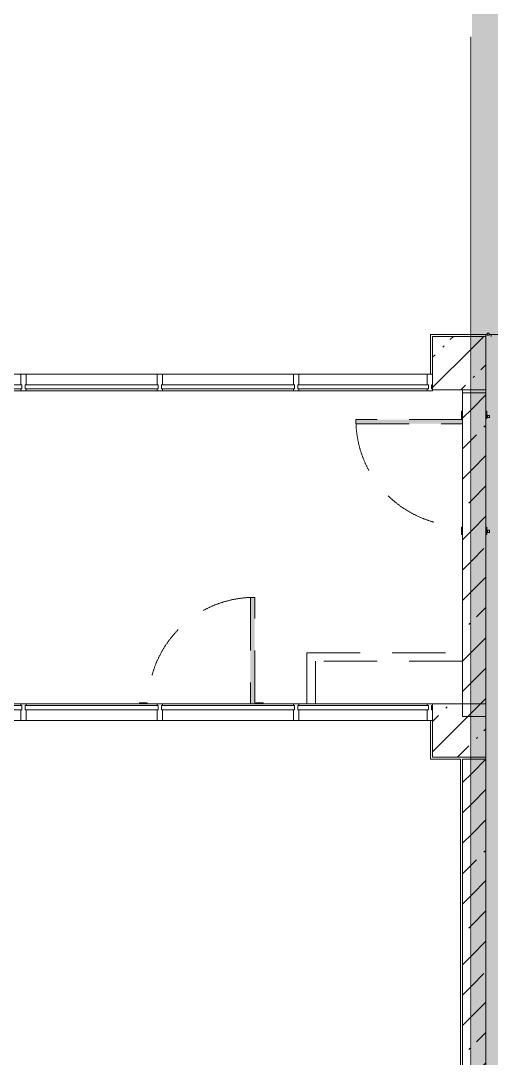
# Model space of a CAD drawing. Header units: millimetres. Extents: x 81469 to 279813, y -8553 to 29000.
# Drawn here: x 233138 to 237553, y 12321 to 22066 of the extents above; entities that cross this region are included whole.
import ezdxf

# ---------------------------------------------------------------- set-up
doc = ezdxf.new("R2010")
doc.units = ezdxf.units.MM
doc.linetypes.add('200_ШТРИХ__ш1_п0_6_', pattern=[800, 500, -300])
doc.layers.add('A-DETL-GENF-1', color=7, linetype='Continuous', lineweight=9, true_color=0xc0c0c0, transparency=0.4)
for name, color, linetype, lineweight in [('A-DETL-MBND-1', 7, '200_ШТРИХ__ш1_п0_6_', 9), ('A-GLAZ-CURT-2', 7, 'Continuous', 5), ('A-GLAZ-CWMG-2', 7, 'Continuous', 5), ('I-WALL-21', 7, 'Continuous', 5), ('S-COLS-1', 7, 'Continuous', 5), ('Оси', 7, 'Continuous', 9)]:
    doc.layers.add(name, color=color, linetype=linetype, lineweight=lineweight)
for name, color, linetype, lineweight, true_color in [('A-FLOR-1', 7, 'Continuous', 5, 0xb7b7b7), ('A-FLOR-2', 7, 'Continuous', 5, 0xaaaaaa), ('A-WALL-5', 7, 'Continuous', 5, 0x737373), ('I-WALL-22', 7, 'Continuous', 5, 0x737373), ('S-COLS-2', 7, 'Continuous', 5, 0x737373)]:
    doc.layers.add(name, color=color, linetype=linetype, lineweight=lineweight, true_color=true_color)
pattern_1 = [(45, (152802.76, 0), (-285.1231, 285.1231), []), (45, (153087.9, 0), (-285.1231, 285.1231), [504.031, -100.806, 16.764, -84.042])]
pattern_2 = [(45, (-84450, -18850), (-285.1231, 285.1231), []), (45, (-84164.88, -18850), (-285.1231, 285.1231), [504.031, -100.806, 16.764, -84.042])]

# ---------------------------------------------------------------- blocks, each defined once
blk = doc.blocks.new('110_Дверь_СКБ_1Ст_Внутренняя1 - Д-4 _л_ 1100x2100h_су мгн-32399982-3_4_3_птичка')
at = {"layer": 'A-DETL-MBND-1'}
for points in [[(472.5, 221.1), (472.5, 110), (512.5, 110), (512.5, 1110), (472.5, 1110), (472.5, 687.2)], [(-567.5, 110), (-497.5, 110), (-497.5, 118), (-567.5, 118)], [(522.5, 110), (592.5, 110), (592.5, 118), (522.5, 118)], [(-567.5, -118), (-497.5, -118), (-497.5, -110), (-567.5, -110)], [(522.5, -118), (592.5, -118), (592.5, -110), (522.5, -110)]]:
    blk.add_hatch(color=256, dxfattribs=at).paths.add_polyline_path(points)
for p, q in [((512.5, 1110), (472.5, 1110)), ((472.5, 1110), (472.5, 110)), ((512.5, 110), (512.5, 1110)), ((-497.5, 118), (-567.5, 118)), ((-567.5, 118), (-567.5, 110)), ((-497.5, 110), (-497.5, 118)), ((592.5, 118), (522.5, 118)), ((522.5, 118), (522.5, 110)), ((592.5, 110), (592.5, 118)), ((-567.5, -110), (-567.5, -118)), ((-567.5, -118), (-497.5, -118)), ((-497.5, -118), (-497.5, -110)), ((522.5, -110), (522.5, -118)), ((522.5, -118), (592.5, -118)), ((592.5, -118), (592.5, -110))]:
    blk.add_line(p, q, dxfattribs=at)
blk.add_arc((512.5, 110), 1000, 90, 180, dxfattribs=at)
blk = doc.blocks.new('110_Дверь_СКБ_1Ст_Внутренняя1 - Д-4 _л_ 1100x2100h_су мгн-32399984-3_4_3_птичка')
at = {"layer": 'A-DETL-MBND-1'}
for points in [[(472.5, 40), (512.5, 40), (512.5, 1040), (472.5, 1040), (472.5, 108)], [(-547.5, 40), (-497.5, 40), (-497.5, 48), (-567.5, 48), (-567.5, 40), (-557.5, 40)], [(562.5, 40), (592.5, 40), (592.5, 48), (522.5, 48), (522.5, 40), (552.5, 40)]]:
    blk.add_hatch(color=256, dxfattribs=at).paths.add_polyline_path(points)
for p, q in [((512.5, 1040), (472.5, 1040)), ((472.5, 1040), (472.5, 40)), ((512.5, 40), (512.5, 1040)), ((-497.5, 48), (-567.5, 48)), ((-567.5, 48), (-567.5, 40)), ((-497.5, 40), (-497.5, 48)), ((592.5, 48), (522.5, 48)), ((522.5, 48), (522.5, 40)), ((592.5, 40), (592.5, 48))]:
    blk.add_line(p, q, dxfattribs=at)
blk.add_arc((512.5, 40), 1000, 90, 180, dxfattribs=at)
blk = doc.blocks.new('BSC_Колонна _Прямоугольная - 500х500-V195-3_4_3_птичка')
at = {"layer": 'S-COLS-1'}
h = blk.add_hatch(dxfattribs=at)
h.set_pattern_fill('FP_105', color=256, style=0, pattern_type=2)
h.set_pattern_definition(pattern_2)
h.paths.add_polyline_path([(-81.1, -250), (120, -250), (120, 250), (-250, 250), (-250, -250)])
h = blk.add_hatch(dxfattribs=at)
h.set_pattern_fill('FP_105', color=256, style=0, pattern_type=2)
h.set_pattern_definition(pattern_2)
h.paths.add_polyline_path([(250, -250), (250, 250), (120, 250), (120, -250)])
for p, q in [((120, 250), (-250, 250)), ((-250, 250), (-250, -250)), ((-250, -250), (120, -250))]:
    blk.add_line(p, q, dxfattribs=at)
at = {"layer": 'S-COLS-2'}
for p, q in [((250, 250), (120, 250)), ((250, -250), (250, 250)), ((120, -250), (250, -250))]:
    blk.add_line(p, q, dxfattribs=at)
blk = doc.blocks.new('Системная панель - Стекло - 40мм-30335156-3_4_3_птичка')
at = {"layer": 'A-GLAZ-CURT-2'}
h = blk.add_hatch(dxfattribs=at)
h.set_pattern_fill('FP_109', color=256, style=0, pattern_type=2)
h.set_pattern_definition([(45, (-80232.5, -15133), (-1414.214, 1414.214), [1000, -3000]), (45, (-81232.5, -15633), (-1414.214, 1414.214), [3000, -1000]), (45, (-79232.5, -16133), (-1414.214, 1414.214), [1000, -3000])])
h.paths.add_polyline_path([(612.5, -40), (612.5, 0), (-612.5, 0), (-612.5, -40), (-490.7, -40)])
for p, q in [((612.5, 0), (-612.5, 0)), ((-612.5, 0), (-612.5, -40)), ((-612.5, -40), (612.5, -40)), ((612.5, -40), (612.5, 0))]:
    blk.add_line(p, q, dxfattribs=at)
blk = doc.blocks.new('Прямоугольный импост - Импост структурный с накладкой - 160мм-23562106-3_4_3_птичка')
at = {"layer": 'A-GLAZ-CWMG-2'}
for p, q in [((80335, 15650), (79130, 15650)), ((80335, 15493), (79130, 15493))]:
    blk.add_line(p, q, dxfattribs=at)
blk = doc.blocks.new('Прямоугольный импост - Импост структурный с накладкой - 160мм-V197-3_4_3_птичка')
at = {"layer": 'A-GLAZ-CWMG-2'}
for p, q in [((-50, 40), (-50, 140)), ((-50, 140), (0, 140)), ((0, 140), (0, 40)), ((-40, 40), (-50, 40)), ((-50, -17), (-50, 0)), ((-50, 0), (-40, 0)), ((-40, 0), (-40, 40)), ((-10, 40), (-10, 0)), ((0, 40), (-10, 40)), ((-10, 0), (0, 0)), ((0, 0), (0, -17)), ((0, -17), (-50, -17))]:
    blk.add_line(p, q, dxfattribs=at)
blk = doc.blocks.new('Системная панель - Стекло - 40мм-30335157-3_4_3_птичка')
at = {"layer": 'A-GLAZ-CURT-2'}
h = blk.add_hatch(dxfattribs=at)
h.set_pattern_fill('FP_110', color=256, style=0, pattern_type=2)
h.set_pattern_definition([(45, (-82780, -15133), (-1414.214, 1414.214), [1000, -3000]), (45, (-83780, -15633), (-1414.214, 1414.214), [3000, -1000]), (45, (-81780, -16133), (-1414.214, 1414.214), [1000, -3000])])
h.paths.add_polyline_path([(625, -40), (625, 0), (-625, 0), (-625, -40), (-241.6, -40)])
for p, q in [((625, 0), (-625, 0)), ((-625, 0), (-625, -40)), ((-625, -40), (625, -40)), ((625, -40), (625, 0))]:
    blk.add_line(p, q, dxfattribs=at)
blk = doc.blocks.new('Прямоугольный импост - Импост структурный с накладкой - 160мм-23562108-3_4_3_птичка')
at = {"layer": 'A-GLAZ-CWMG-2'}
for p, q in [((82895, 15650), (81665, 15650)), ((82895, 15493), (81665, 15493))]:
    blk.add_line(p, q, dxfattribs=at)
blk = doc.blocks.new('Прямоугольный импост - Импост структурный с накладкой - 160мм-30335135-3_4_3_птичка')
at = {"layer": 'A-GLAZ-CWMG-2'}
for p, q in [((-25, 40), (-25, 140)), ((-25, 140), (25, 140)), ((25, 140), (25, 40)), ((-15, 40), (-25, 40)), ((-25, -17), (-25, 0)), ((-25, 0), (-15, 0)), ((-15, 0), (-15, 40)), ((15, 40), (15, 0)), ((25, 40), (15, 40)), ((15, 0), (25, 0)), ((25, 0), (25, -17)), ((25, -17), (-25, -17))]:
    blk.add_line(p, q, dxfattribs=at)
blk = doc.blocks.new('Системная панель - Стекло - 40мм-23618921-3_4_3_птичка')
at = {"layer": 'A-GLAZ-CURT-2'}
h = blk.add_hatch(dxfattribs=at)
h.set_pattern_fill('FP_111', color=256, style=0, pattern_type=2)
h.set_pattern_definition([(45, (-80232.5, -18107), (-1414.214, 1414.214), [1000, -3000]), (45, (-81232.5, -18607), (-1414.214, 1414.214), [3000, -1000]), (45, (-79232.5, -19107), (-1414.214, 1414.214), [1000, -3000])])
h.paths.add_polyline_path([(612.5, 0), (612.5, 40), (-612.5, 40), (-612.5, 0), (-490.7, 0)])
for p, q in [((612.5, 40), (-612.5, 40)), ((-612.5, 40), (-612.5, 0)), ((612.5, 0), (612.5, 40)), ((-612.5, 0), (612.5, 0))]:
    blk.add_line(p, q, dxfattribs=at)
blk = doc.blocks.new('Прямоугольный импост - Импост структурный с накладкой - 160мм-23562040-3_4_3_птичка')
at = {"layer": 'A-GLAZ-CWMG-2'}
for p, q in [((80335, 18747), (79130, 18747)), ((80335, 18590), (79130, 18590))]:
    blk.add_line(p, q, dxfattribs=at)
blk = doc.blocks.new('Прямоугольный импост - Импост структурный с накладкой - 160мм-23618922-3_4_3_птичка')
at = {"layer": 'A-GLAZ-CWMG-2'}
for p, q in [((-50, 0), (-50, 17)), ((-50, 17), (0, 17)), ((-40, 0), (-50, 0)), ((-40, -40), (-40, 0)), ((0, 0), (-10, 0)), ((-10, 0), (-10, -40)), ((0, 17), (0, 7)), ((-50, -140), (-50, -40)), ((-50, -40), (-40, -40)), ((-10, -40), (0, -40)), ((0, -140), (-50, -140))]:
    blk.add_line(p, q, dxfattribs=at)
blk = doc.blocks.new('Системная панель - Стекло - 40мм-V198-3_4_3_птичка')
at = {"layer": 'A-GLAZ-CURT-2'}
for p, q in [((612.5, 40), (-612.5, 40)), ((-612.5, 40), (-612.5, 0)), ((612.5, 0), (612.5, 40)), ((-612.5, 0), (612.5, 0))]:
    blk.add_line(p, q, dxfattribs=at)
blk = doc.blocks.new('Прямоугольный импост - Импост структурный с накладкой - 160мм-23618920-3_4_3_птичка')
at = {"layer": 'A-GLAZ-CWMG-2'}
for p, q in [((-25, 0), (-25, 17)), ((-25, 17), (25, 17)), ((-15, 0), (-25, 0)), ((-15, -40), (-15, 0)), ((25, 0), (15, 0)), ((15, 0), (15, -40)), ((25, 17), (25, 0)), ((-25, -140), (-25, -40)), ((-25, -40), (-15, -40)), ((15, -40), (25, -40)), ((25, -40), (25, -140)), ((25, -140), (-25, -140))]:
    blk.add_line(p, q, dxfattribs=at)
blk = doc.blocks.new('Системная панель - Стекло - 40мм-V217-3_4_3_птичка')
at = {"layer": 'A-GLAZ-CURT-2'}
for p, q in [((625, 0), (-625, 0)), ((-625, 0), (-625, -40)), ((-625, -40), (625, -40)), ((625, -40), (625, 0))]:
    blk.add_line(p, q, dxfattribs=at)
blk = doc.blocks.new('Системная панель - Стекло - 40мм-23618924-3_4_3_птичка')
at = {"layer": 'A-GLAZ-CURT-2'}
h = blk.add_hatch(dxfattribs=at)
h.set_pattern_fill('FP_131', color=256, style=0, pattern_type=2)
h.set_pattern_definition([(45, (-82780, -18107), (-1414.214, 1414.214), [1000, -3000]), (45, (-83780, -18607), (-1414.214, 1414.214), [3000, -1000]), (45, (-81780, -19107), (-1414.214, 1414.214), [1000, -3000])])
h.paths.add_polyline_path([(625, 0), (625, 40), (-625, 40), (-625, 0)])
for p, q in [((625, 40), (-625, 40)), ((-625, 40), (-625, 0)), ((-625, 0), (625, 0)), ((625, 0), (625, 40))]:
    blk.add_line(p, q, dxfattribs=at)
blk = doc.blocks.new('Прямоугольный импост - Импост структурный с накладкой - 160мм-23562109-3_4_3_птичка')
at = {"layer": 'A-GLAZ-CWMG-2'}
for p, q in [((81615, 15650), (80385, 15650)), ((81615, 15493), (80385, 15493))]:
    blk.add_line(p, q, dxfattribs=at)
blk = doc.blocks.new('Прямоугольный импост - Импост структурный с накладкой - 160мм-30335136-3_4_3_птичка')
at = {"layer": 'A-GLAZ-CWMG-2'}
for p, q in [((-25, 40), (-25, 140)), ((-25, 140), (25, 140)), ((25, 140), (25, 40)), ((-15, 40), (-25, 40)), ((-25, -17), (-25, 0)), ((-25, 0), (-15, 0)), ((-15, 0), (-15, 40)), ((15, 40), (15, 0)), ((25, 40), (15, 40)), ((15, 0), (25, 0)), ((25, 0), (25, -17)), ((25, -17), (-25, -17))]:
    blk.add_line(p, q, dxfattribs=at)
blk = doc.blocks.new('Прямоугольный импост - Импост структурный с накладкой - 160мм-22751478-3_4_3_птичка')
at = {"layer": 'A-GLAZ-CWMG-2'}
for p, q in [((82895, 18747), (81665, 18747)), ((82895, 18590), (81665, 18590))]:
    blk.add_line(p, q, dxfattribs=at)
blk = doc.blocks.new('Системная панель - Стекло - 40мм-V218-3_4_3_птичка')
at = {"layer": 'A-GLAZ-CURT-2'}
for p, q in [((625, 40), (-625, 40)), ((-625, 40), (-625, 0)), ((-625, 0), (625, 0)), ((625, 0), (625, 40))]:
    blk.add_line(p, q, dxfattribs=at)
blk = doc.blocks.new('Системная панель - Стекло - 40мм-V219-3_4_3_птичка')
at = {"layer": 'A-GLAZ-CURT-2'}
for p, q in [((612.5, 0), (-612.5, 0)), ((-612.5, 0), (-612.5, -40)), ((-612.5, -40), (612.5, -40)), ((612.5, -40), (612.5, 0))]:
    blk.add_line(p, q, dxfattribs=at)
blk = doc.blocks.new('Прямоугольный импост - Импост структурный с накладкой - 160мм-23562112-3_4_3_птичка')
at = {"layer": 'A-GLAZ-CWMG-2'}
for p, q in [((84150, 15650), (82945, 15650)), ((84150, 15493), (82945, 15493))]:
    blk.add_line(p, q, dxfattribs=at)

msp = doc.modelspace()

# ---------------------------------------------------------------- hatches: boundary and pattern name
at = {"layer": 'A-DETL-GENF-1'}
msp.add_hatch(color=256, dxfattribs=at).paths.add_polyline_path([(278035.8, -258), (278035.8, 21479), (246135.8, 21479), (246135.8, 27379), (237372.8, 27379), (237372.8, 10208.3), (242012.8, 10208.3), (242012.8, -258), (276790.3, -258)])
at = {"layer": 'I-WALL-21'}
h = msp.add_hatch(dxfattribs=at)
h.set_pattern_fill('FP_64', color=256, style=0, pattern_type=2)
h.set_pattern_definition(pattern_1)
h.paths.add_polyline_path([(237372.8, 15530), (237372.8, 18570), (237282.8, 18570), (237282.8, 15530)])
h = msp.add_hatch(dxfattribs=at)
h.set_pattern_fill('FP_64', color=256, style=0, pattern_type=2)
h.set_pattern_definition(pattern_1)
h.paths.add_polyline_path([(237502.8, 15530), (237502.8, 18570), (237372.8, 18570), (237372.8, 15530)])
h = msp.add_hatch(dxfattribs=at)
h.set_pattern_fill('FP_64', color=256, style=0, pattern_type=2)
h.set_pattern_definition(pattern_1)
h.paths.add_polyline_path([(237282.8, 4050), (237502.8, 4050), (237502.8, 10208.3), (237372.8, 10208.3), (237372.8, 15130), (237282.8, 15130), (237282.8, 4279.6)])
h = msp.add_hatch(dxfattribs=at)
h.set_pattern_fill('FP_64', color=256, style=0, pattern_type=2)
h.set_pattern_definition(pattern_1)
h.paths.add_polyline_path([(237372.8, 10208.3), (237502.8, 10208.3), (237502.8, 15130), (237372.8, 15130), (237372.8, 11221)])
at = {"layer": 'S-COLS-1'}
h = msp.add_hatch(dxfattribs=at)
h.set_pattern_fill('FP_64', color=256, style=0, pattern_type=2)
h.set_pattern_definition(pattern_1)
h.paths.add_polyline_path([(237372.8, 15150), (237372.8, 15650), (237002.8, 15650), (237002.8, 15150)])
h = msp.add_hatch(dxfattribs=at)
h.set_pattern_fill('FP_64', color=256, style=0, pattern_type=2)
h.set_pattern_definition(pattern_1)
h.paths.add_polyline_path([(237502.8, 15150), (237502.8, 15650), (237372.8, 15650), (237372.8, 15150)])

# ---------------------------------------------------------------- linework, layer by layer
at = {"layer": 'A-DETL-MBND-1'}
for p, q in [((237537.8, 18358.5), (237517.8, 18358.5)), ((237517.8, 18358.5), (237517.8, 18338.5)), ((237517.8, 18338.5), (237537.8, 18338.5)), ((237537.8, 18338.5), (237537.8, 18358.5)), ((237537.8, 17280), (237517.8, 17280)), ((237517.8, 17280), (237517.8, 17260)), ((237517.8, 17260), (237537.8, 17260)), ((237537.8, 17260), (237537.8, 17280)), ((235822.8, 15650), (235822.8, 16130)), ((235822.8, 16130), (237282.8, 16130)), ((235902.8, 16050), (235902.8, 15650)), ((237282.8, 16050), (235902.8, 16050))]:
    msp.add_line(p, q, dxfattribs=at)
at = {"layer": 'A-FLOR-1'}
for p, q in [((237502.8, 19100), (237502.8, 19120)), ((237533.3, 19120), (237792.8, 19120)), ((237552.8, 19120), (237552.8, 19100)), ((237502.8, 18570), (237502.8, 18600)), ((237502.8, 15130), (237502.8, 15150))]:
    msp.add_line(p, q, dxfattribs=at)
at = {"layer": 'A-FLOR-2'}
for p, q in [((236982.8, 18747), (236982.8, 19120)), ((236982.8, 19120), (237513.3, 19120)), ((237282.8, 18600), (237282.8, 18570)), ((236982.8, 15130), (236982.8, 15493)), ((237262.8, 15130), (236982.8, 15130)), ((237262.8, 11900), (237262.8, 15130))]:
    msp.add_line(p, q, dxfattribs=at)
at = {"layer": 'A-WALL-5'}
for p, q in [((237533.3, 19131), (237513.3, 19131)), ((237513.3, 19131), (237513.3, 19111)), ((237513.3, 19111), (237533.3, 19111)), ((237533.3, 19111), (237533.3, 19131))]:
    msp.add_line(p, q, dxfattribs=at)
at = {"layer": 'I-WALL-21'}
for p, q in [((237282.8, 18570), (237282.8, 15530)), ((237282.8, 15130), (237282.8, 11880)), ((237502.8, 4050), (237502.8, 15130))]:
    msp.add_line(p, q, dxfattribs=at)
at = {"layer": 'I-WALL-22'}
for p, q in [((237502.8, 18570), (237282.8, 18570)), ((237502.8, 15530), (237502.8, 18570)), ((237282.8, 15530), (237502.8, 15530)), ((237502.8, 15130), (237282.8, 15130))]:
    msp.add_line(p, q, dxfattribs=at)
at = {"layer": 'S-COLS-1'}
for p, q in [((237372.8, 15650), (237002.8, 15650)), ((237002.8, 15650), (237002.8, 15150)), ((237002.8, 15150), (237372.8, 15150))]:
    msp.add_line(p, q, dxfattribs=at)
at = {"layer": 'S-COLS-2'}
for p, q in [((237502.8, 15650), (237372.8, 15650)), ((237502.8, 15150), (237502.8, 15650)), ((237372.8, 15150), (237502.8, 15150))]:
    msp.add_line(p, q, dxfattribs=at)
at = {"layer": 'Оси'}
msp.add_line((237362.8, 10029.8), (237362.8, 21915.1), dxfattribs=at)

# ---------------------------------------------------------------- block references
at = {"layer": 'A-DETL-MBND-1', "rotation": 89.9999999999999}
msp.add_blockref('110_Дверь_СКБ_1Ст_Внутренняя1 - Д-4 _л_ 1100x2100h_су мгн-32399982-3_4_3_птичка', (237392.8, 17807.5), dxfattribs=at)
at = {"layer": 'A-DETL-MBND-1'}
msp.add_blockref('110_Дверь_СКБ_1Ст_Внутренняя1 - Д-4 _л_ 1100x2100h_су мгн-32399984-3_4_3_птичка', (234820.3, 15610), dxfattribs=at)
at = {"layer": 'A-GLAZ-CURT-2'}
for name, p in [('Системная панель - Стекло - 40мм-23618921-3_4_3_птичка', (232535.3, 18607)), ('Системная панель - Стекло - 40мм-V218-3_4_3_птичка', (233802.8, 18607)), ('Системная панель - Стекло - 40мм-23618924-3_4_3_птичка', (235082.8, 18607)), ('Системная панель - Стекло - 40мм-V198-3_4_3_птичка', (236350.3, 18607)), ('Системная панель - Стекло - 40мм-30335156-3_4_3_птичка', (232535.3, 15633)), ('Системная панель - Стекло - 40мм-V217-3_4_3_птичка', (233802.8, 15633)), ('Системная панель - Стекло - 40мм-30335157-3_4_3_птичка', (235082.8, 15633)), ('Системная панель - Стекло - 40мм-V219-3_4_3_птичка', (236350.3, 15633))]:
    msp.add_blockref(name, p, dxfattribs=at)
at = {"layer": 'A-GLAZ-CWMG-2'}
for name, p in [('Прямоугольный импост - Импост структурный с накладкой - 160мм-23562040-3_4_3_птичка', (152802.8, 0)), ('Прямоугольный импост - Импост структурный с накладкой - 160мм-22751478-3_4_3_птичка', (151522.8, 0)), ('Прямоугольный импост - Импост структурный с накладкой - 160мм-22751478-3_4_3_птичка', (152802.8, 0)), ('Прямоугольный импост - Импост структурный с накладкой - 160мм-23562040-3_4_3_птичка', (156617.8, 0)), ('Прямоугольный импост - Импост структурный с накладкой - 160мм-23562106-3_4_3_птичка', (152802.8, 0)), ('Прямоугольный импост - Импост структурный с накладкой - 160мм-23562109-3_4_3_птичка', (152802.8, 0)), ('Прямоугольный импост - Импост структурный с накладкой - 160мм-23562108-3_4_3_птичка', (152802.8, 0)), ('Прямоугольный импост - Импост структурный с накладкой - 160мм-23562112-3_4_3_птичка', (152802.8, 0))]:
    msp.add_blockref(name, p, dxfattribs=at)
at = {"layer": 'A-GLAZ-CWMG-2', "extrusion": (0, 0, -1), "rotation": 180}
for name, p in [('Прямоугольный импост - Импост структурный с накладкой - 160мм-23618920-3_4_3_птичка', (-233162.8, 18607)), ('Прямоугольный импост - Импост структурный с накладкой - 160мм-23618920-3_4_3_птичка', (-234442.8, 18607)), ('Прямоугольный импост - Импост структурный с накладкой - 160мм-23618920-3_4_3_птичка', (-235722.8, 18607)), ('Прямоугольный импост - Импост структурный с накладкой - 160мм-23618922-3_4_3_птичка', (-237002.8, 18607)), ('Прямоугольный импост - Импост структурный с накладкой - 160мм-30335136-3_4_3_птичка', (-233162.8, 15633)), ('Прямоугольный импост - Импост структурный с накладкой - 160мм-30335135-3_4_3_птичка', (-234442.8, 15633)), ('Прямоугольный импост - Импост структурный с накладкой - 160мм-30335136-3_4_3_птичка', (-235722.8, 15633)), ('Прямоугольный импост - Импост структурный с накладкой - 160мм-V197-3_4_3_птичка', (-237002.8, 15633))]:
    msp.add_blockref(name, p, dxfattribs=at)
at = {"layer": 'S-COLS-2'}
msp.add_blockref('BSC_Колонна _Прямоугольная - 500х500-V195-3_4_3_птичка', (237252.8, 18850), dxfattribs=at)

doc.saveas('drawing.dxf')
